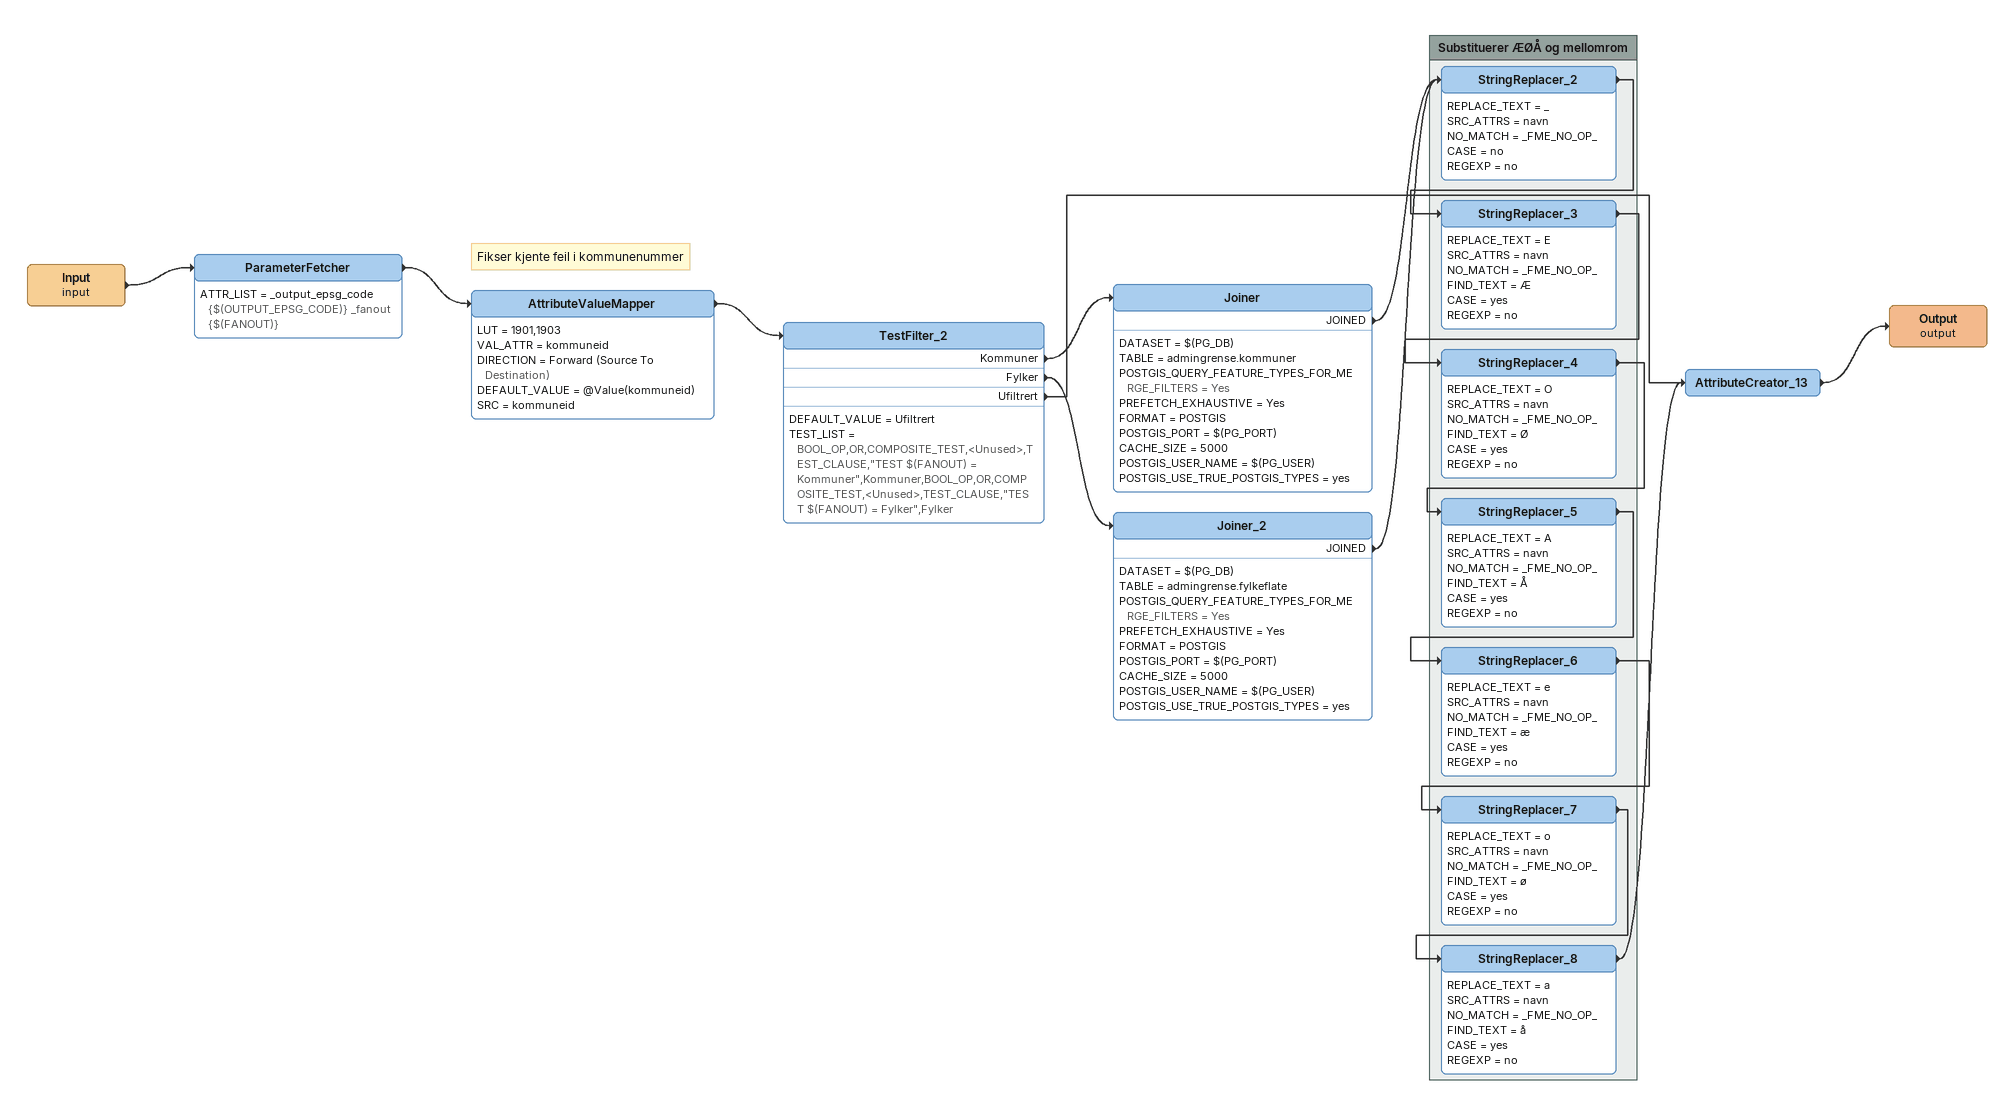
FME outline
Input (input)
    -> ParameterFetcher
ParameterFetcher
    ATTR_LIST = _output_epsg_code {$(OUTPUT_EPSG_CODE)} _fanout {$(FANOUT)}
    -> AttributeValueMapper
Note: Fikser kjente feil i kommunenummer
AttributeValueMapper
    LUT = 1901,1903
    VAL_ATTR = kommuneid
    DIRECTION = Forward (Source To Destination)
    DEFAULT_VALUE = @Value(kommuneid)
    SRC = kommuneid
    -> TestFilter_2
TestFilter_2
    DEFAULT_VALUE = Ufiltrert
    TEST_LIST = BOOL_OP,OR,COMPOSITE_TEST,<Unused>,TEST_CLAUSE,"TEST $(FANOUT) = Kommuner",Kommuner,BOOL_OP,OR,COMPOSITE_TEST,<Unused>,TEST_CLAUSE,"TEST $(FANOUT) = Fylker",Fylker
    Kommuner -> Joiner
    Fylker -> Joiner_2
    Ufiltrert -> AttributeCreator_13
Joiner
    DATASET = $(PG_DB)
    TABLE = admingrense.kommuner
    POSTGIS_QUERY_FEATURE_TYPES_FOR_MERGE_FILTERS = Yes
    PREFETCH_EXHAUSTIVE = Yes
    FORMAT = POSTGIS
    POSTGIS_PORT = $(PG_PORT)
    CACHE_SIZE = 5000
    POSTGIS_USER_NAME = $(PG_USER)
    POSTGIS_USE_TRUE_POSTGIS_TYPES = yes
    JOINED -> StringReplacer_2
Joiner_2
    DATASET = $(PG_DB)
    TABLE = admingrense.fylkeflate
    POSTGIS_QUERY_FEATURE_TYPES_FOR_MERGE_FILTERS = Yes
    PREFETCH_EXHAUSTIVE = Yes
    FORMAT = POSTGIS
    POSTGIS_PORT = $(PG_PORT)
    CACHE_SIZE = 5000
    POSTGIS_USER_NAME = $(PG_USER)
    POSTGIS_USE_TRUE_POSTGIS_TYPES = yes
    JOINED -> StringReplacer_2
AttributeCreator_13
    -> Output (output)
Output (output)

Bookmark: Substituerer ÆØÅ og mellomrom
StringReplacer_2
    REPLACE_TEXT = _
    SRC_ATTRS = navn
    NO_MATCH = _FME_NO_OP_
    CASE = no
    REGEXP = no
    -> StringReplacer_3
StringReplacer_3
    REPLACE_TEXT = E
    SRC_ATTRS = navn
    NO_MATCH = _FME_NO_OP_
    FIND_TEXT = Æ
    CASE = yes
    REGEXP = no
    -> StringReplacer_4
StringReplacer_4
    REPLACE_TEXT = O
    SRC_ATTRS = navn
    NO_MATCH = _FME_NO_OP_
    FIND_TEXT = Ø
    CASE = yes
    REGEXP = no
    -> StringReplacer_5
StringReplacer_5
    REPLACE_TEXT = A
    SRC_ATTRS = navn
    NO_MATCH = _FME_NO_OP_
    FIND_TEXT = Å
    CASE = yes
    REGEXP = no
    -> StringReplacer_6
StringReplacer_6
    REPLACE_TEXT = e
    SRC_ATTRS = navn
    NO_MATCH = _FME_NO_OP_
    FIND_TEXT = æ
    CASE = yes
    REGEXP = no
    -> StringReplacer_7
StringReplacer_7
    REPLACE_TEXT = o
    SRC_ATTRS = navn
    NO_MATCH = _FME_NO_OP_
    FIND_TEXT = ø
    CASE = yes
    REGEXP = no
    -> StringReplacer_8
StringReplacer_8
    REPLACE_TEXT = a
    SRC_ATTRS = navn
    NO_MATCH = _FME_NO_OP_
    FIND_TEXT = å
    CASE = yes
    REGEXP = no
    -> AttributeCreator_13
